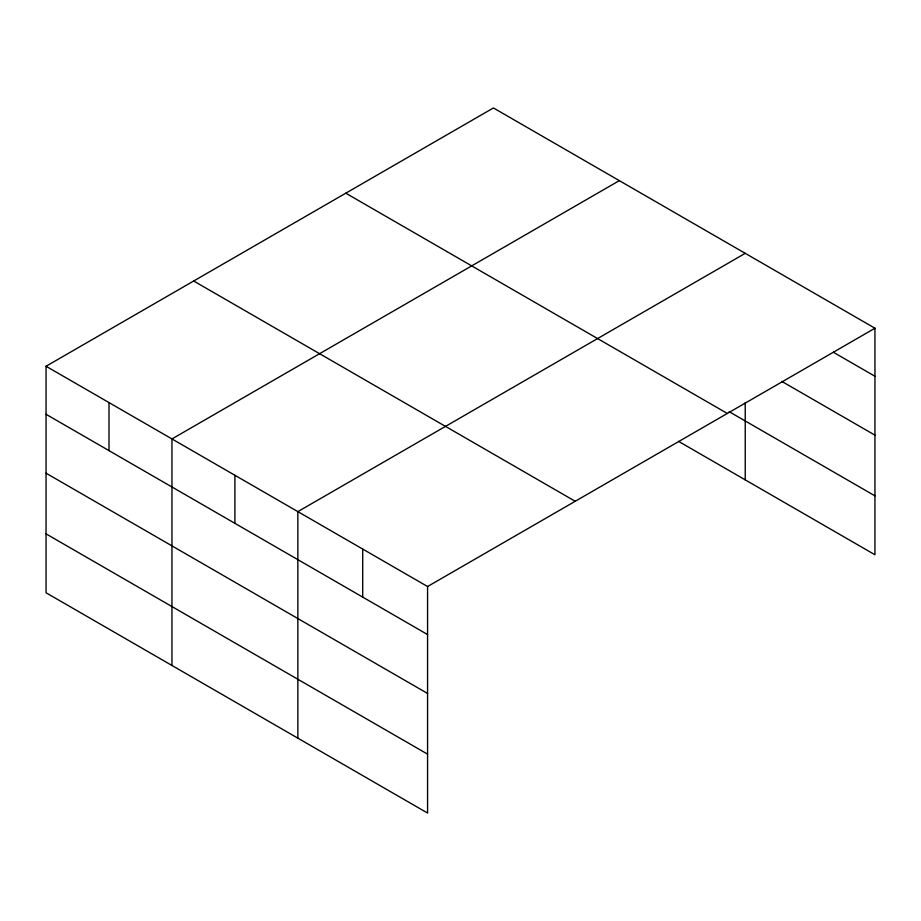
<?xml version="1.0" encoding="UTF-8"?>
<svg xmlns="http://www.w3.org/2000/svg" width="921" height="921" viewBox="0 0 921 921"><rect width="100%" height="100%" fill="white"/><g stroke="black" fill="none" stroke-linecap="round" stroke-linejoin="round"><path stroke-width="1.38" d="M678.581 441.378L874.95 554.753L874.95 328.221L493.426 107.953L46.05 366.247L46.05 592.779L427.574 813.047L427.574 586.516L46.05 366.247M619.326 180.643L171.951 438.937L171.951 665.469M745.227 253.333L297.851 511.627L297.851 738.158M427.574 586.516L874.95 328.221M833.344 352.236L874.95 376.263M781.941 381.467L874.95 435.161M729.19 411.699L874.95 495.855M345.789 193.191L727.314 413.46M193.686 281.009L575.211 501.277M46.05 414.289L427.574 634.557M46.05 473.187L427.574 693.455M46.05 533.869L427.574 754.138M745.227 402.615L745.227 479.864M362.713 549.066L362.713 597.107M234.901 475.282L234.901 523.312M109 402.592L109 450.622"/></g></svg>
